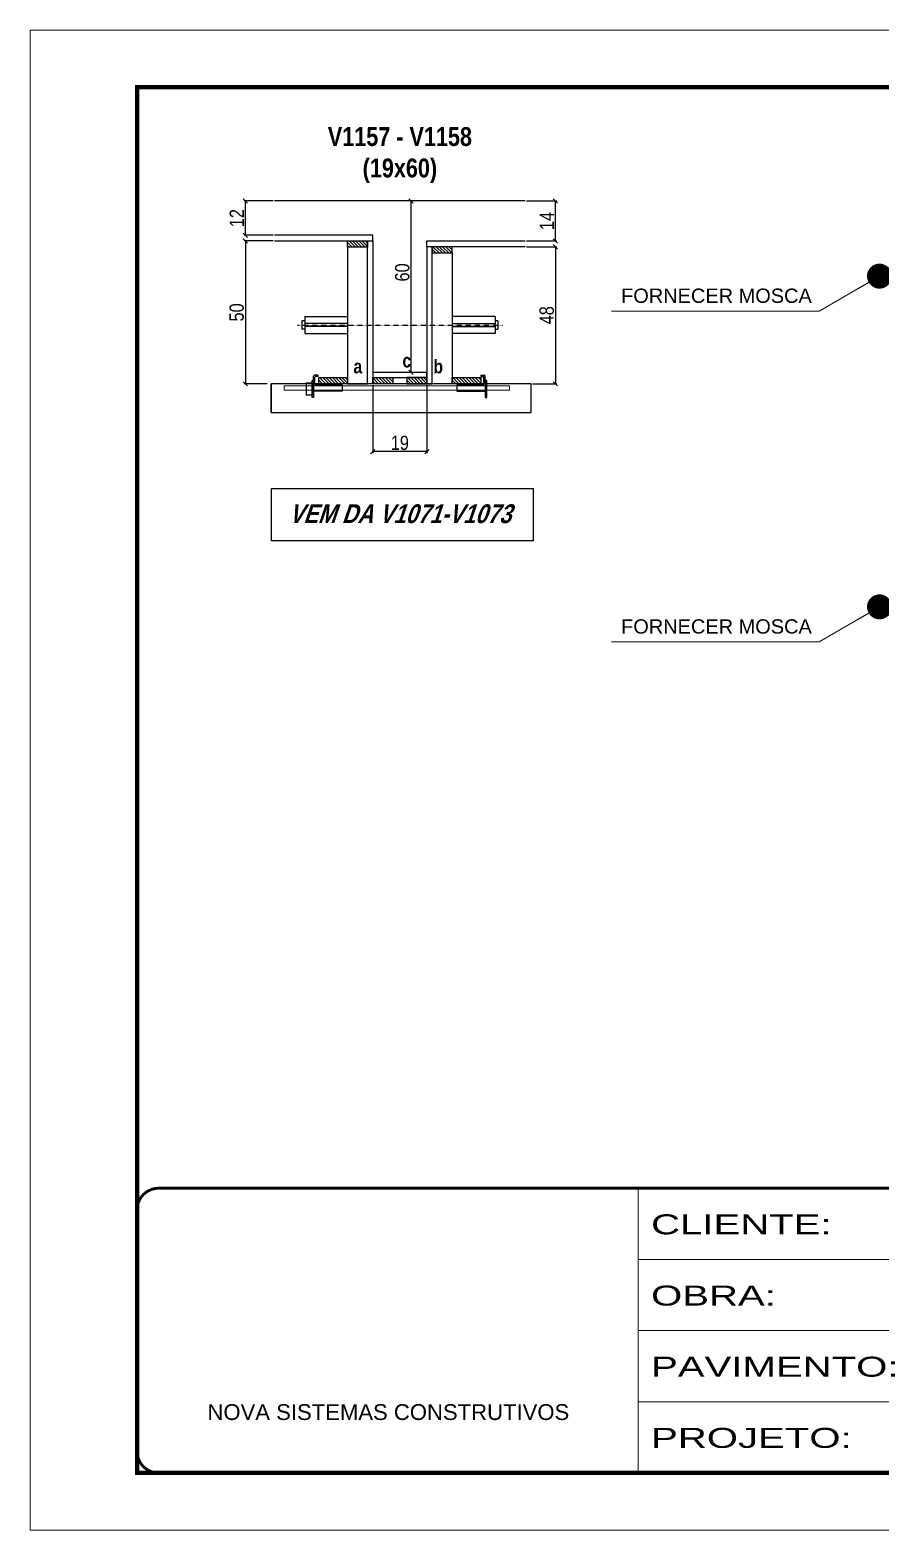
# Model space of a CAD drawing. Extents: x 3309 to 9563, y -2522 to 14608.
# Drawn here: x 4894 to 5490, y 4369 to 5419 of the extents above; entities that cross this region are included whole.
import ezdxf

# ---------------------------------------------------------------- set-up
doc = ezdxf.new("R2010")
doc.units = 0
for name, pattern in [('CONTINUO', [0]), ('DASHED', [0.75, 0.5, -0.25]), ('HIDDEN', [0.375, 0.25, -0.125])]:
    doc.linetypes.add(name, pattern=pattern)
for name, color, linetype in [('barrote', 251, 'Continuous'), ('COTA', 241, 'Continuous'), ('detalhes', 4, 'Continuous'), ('NOMENCLATURA', 7, 'Continuous'), ('Painéis', 200, 'Continuous'), ('presilha', 1, 'Continuous'), ('SARR_2.2x10', 60, 'Continuous'), ('SARR_2.2x7', 40, 'Continuous'), ('SARR_3.5x7', 81, 'Continuous'), ('TENSOR', 3, 'Continuous')]:
    doc.layers.add(name, color=color, linetype=linetype)
for name, color, linetype, lineweight in [('CARIMBO', 255, 'Continuous', 9), ('CONCRETO', 251, 'Continuous', 25), ('Folhas', 255, 'Continuous', 9), ('Hachura', 251, 'Continuous', 9), ('SARRAFO DE PRESSAO', 251, 'DASHED', 9), ('SCO-___-LAJ', 2, 'Continuous', 0)]:
    doc.layers.add(name, color=color, linetype=linetype, lineweight=lineweight)
doc.styles.add('ARIAL', font='arial.ttf')
doc.styles.add('COTA TECNICA 2X', font='techl___.ttf', dxfattribs={"height": 10})
doc.styles.get("Standard").update_dxf_attribs({"font": 'arial.ttf'})
doc.styles.add('TECNICA', font='techb___.ttf', dxfattribs={"height": 10})
doc.styles.add('Tecnologia', font='')
doc.styles.get('Tecnologia').set_extended_font_data('Forgotten Futurist')
doc.dimstyles.new('3x', dxfattribs={"dimtxt": 10, "dimasz": 5, "dimexe": 7, "dimexo": 5, "dimgap": 4, "dimtad": 1, "dimdec": 4, "dimlfac": 0.3333333333333333, "dimdsep": 46, "dimtxsty": 'Standard', "dimblk": 'DOT', "dimcen": 0.09, "dimclrd": 1, "dimclre": 1, "dimclrt": 2, "dimadec": 0, "dimazin": 2, "dimtfac": 1, "dimtdec": 4, "dimtmove": 0, "dimatfit": 3, "dimldrblk": 'DOT', "dimfxl": 1, "dimtolj": 1, "dimtzin": 0, "dimlwd": 9, "dimlwe": 9, "dimarcsym": 0})
doc.dimstyles.new('SECAO', dxfattribs={"dimscale": 0.3333333333333333, "dimtxt": 5, "dimasz": 9, "dimexe": 3, "dimexo": 3, "dimgap": 3, "dimtad": 1, "dimdec": 1, "dimlfac": 0.5, "dimzin": 12, "dimdsep": 46, "dimtxsty": 'COTA TECNICA 2X', "dimblk1": 'OBLIQUE', "dimblk2": 'OBLIQUE', "dimsah": 1, "dimcen": 0.9, "dimclrd": 4, "dimclre": 4, "dimclrt": 240, "dimadec": 1, "dimazin": 3, "dimtfac": 1, "dimtdec": 1, "dimtmove": 0, "dimatfit": 3, "dimfxl": 1, "dimtolj": 1, "dimtzin": 12, "dimarcsym": 0})
pattern_1 = [(135, (38369.75871690213, -118340.5980609725), (-1.122532015133644, -1.122532015133644), [])]

# ---------------------------------------------------------------- blocks, each defined once
blk = doc.blocks.new('9999999999')
at = {"color": 30, "linetype": 'CONTINUO'}
for p, q in [((98564.56196592061, 34230.20511460536), (98564.56196592061, 34429.44862801625)), ((98564.56196592061, 34379.63774966353), (99583.97835781069, 34379.63774966353)), ((98564.56196592061, 34329.8268713108), (99487.97835781069, 34329.8268713108)), ((98564.56196592063, 34280.01599295808), (99487.97835781069, 34280.01599295808))]:
    blk.add_line(p, q, dxfattribs=at)
at = {"color": 30, "linetype": 'CONTINUO', "const_width": 2}
blk.add_lwpolyline([(99583.97835781069, 34230.20511460536), (99583.97835781069, 34414.44862801625, 0.4142135623730951), (99568.97835781069, 34429.44862801625), (98228.97835781069, 34429.44862801625, 0.4142135623730951), (98213.97835781069, 34414.44862801625), (98213.97835781069, 34245.20511460536, 0.4142135623730951), (98228.97835781069, 34230.20511460536), (99583.97835781069, 34230.20511460536)], format="xyb", dxfattribs=at)
at = {"layer": 'Folhas'}
blk.add_lwpolyline([(98138.97835781069, 34190.20511460536), (99623.97835781069, 34190.20511460536), (99623.97835781069, 35240.20511460536), (98138.97835781069, 35240.20511460536)], close=True, dxfattribs=at)
at = {"layer": 'Folhas', "color": 30, "const_width": 3}
blk.add_lwpolyline([(98213.97835781069, 34230.20511460536), (99583.97835781069, 34230.20511460536), (99583.97835781069, 35200.20511460536), (98213.97835781069, 35200.20511460536)], close=True, dxfattribs=at)
at = {"color": 7, "linetype": 'Continuous', "ltscale": 5, "style": 'ARIAL'}
blk.add_text('NOVA SISTEMAS CONSTRUTIVOS', height=11.0592, dxfattribs=at).set_placement((98263.18703214587, 34267.21182737108))
at = {"layer": 'Folhas', "color": 7, "style": 'Tecnologia', "width": 1.5}
for s, p in [('CLIENTE:', (98573.65419061291, 34397.16605924374)), ('OBRA:', (98573.65419061291, 34347.31415840245)), ('PAVIMENTO:', (98573.65419061291, 34297.50328004972)), ('PROJETO:', (98573.65419061291, 34247.692401697))]:
    blk.add_text(s, height=14, dxfattribs=at).set_placement(p)
blk = doc.blocks.new('_Oblique')
at = {"color": 0, "linetype": 'ByBlock', "lineweight": -2}
blk.add_line((-0.5, -0.5), (0.5, 0.5), dxfattribs=at)
blk = doc.blocks.new('*D1289')
at = {"layer": 'COTA', "color": 4, "lineweight": -2, "transparency": 16777216}
for p, q in [((5134.220077566588, 5170.571626023517), (5134.220077566588, 5123.099632218979)), ((5172.220077566588, 5170.571626023517), (5172.220077566588, 5123.099632218979)), ((5172.220077566588, 5124.099632218979), (5134.220077566588, 5124.099632218979))]:
    blk.add_line(p, q, dxfattribs=at)
at = {"layer": 'Defpoints', "color": 0, "transparency": 16777216}
for p in [(5134.220077566588, 5171.571626023517), (5172.220077566588, 5171.571626023517), (5134.220077566588, 5124.099632218979)]:
    blk.add_point(p, dxfattribs=at)
at = {"layer": 'COTA', "color": 4, "lineweight": -2, "transparency": 16777216, "xscale": 3, "yscale": 3, "zscale": 3, "rotation": 180}
blk.add_blockref('_Oblique', (5134.220077566588, 5124.099632218979), dxfattribs=at)
at = {"layer": 'COTA', "color": 4, "lineweight": -2, "transparency": 16777216, "xscale": 3, "yscale": 3, "zscale": 3}
blk.add_blockref('_Oblique', (5172.220077566588, 5124.099632218979), dxfattribs=at)
at = {"layer": 'COTA', "color": 240, "transparency": 16777216, "insert": (5153.220077566588, 5130.187351517224), "char_height": 10, "attachment_point": 5, "style": 'COTA TECNICA 2X'}
blk.add_mtext('\\A1;19', dxfattribs=at)
blk = doc.blocks.new('PRESILHA METÁLICA 1')
at = {"layer": 'presilha'}
for p, q in [((7.50054675652882, 10.63999999999578), (7.499999999998181, 19.86000000000058)), ((11.99999999999818, 20.99999999999636), (8.639999999968495, 20.99999999999636)), ((9.00054675652791, 11.56999999999607), (8.999999999998181, 18.92999999999665)), ((11.99999999999818, 19.49999999999636), (9.5699999999988, 19.49999999999636)), ((11.99999999999818, 20.99999999999636), (11.99999999999818, 19.49999999999636)), ((0, 13), (6, 13)), ((0, 13), (0, 0)), ((6, 0), (0, 0)), ((6.000000000000909, 15.49999999999727), (7.500000000000909, 15.49999999999727)), ((6.000000000000909, -2.500000000002728), (6.000000000000909, 15.49999999999727)), ((6, 13), (6, 0)), ((7.500000000000909, 15.49999999999727), (7.500000000000909, -2.500000000002728)), ((37.50054675652882, 4.100240000017948), (7.500000000000909, 4.100240000007034)), ((37.50054675652882, 10.99999999999636), (9.570546756529438, 10.99999999999636)), ((37.50054675652882, 10.99999999999682), (37.50054675652882, 4.100240000017948)), ((7.500000000000909, -2.500000000002728), (6.000000000000909, -2.500000000002728))]:
    blk.add_line(p, q, dxfattribs=at)
for centre, radius, start, end in [((8.639999999968495, 19.86000000000058), 1.14, 90, 180), ((9.5699999999988, 18.92999999999665), 0.5700000000000001, 90, 180), ((9.570546756529438, 11.56999999999607), 0.5700000000000001, 180, 270)]:
    blk.add_arc(centre, radius, start, end, dxfattribs=at)
blk = doc.blocks.new('PRESILHA METÁLICA 2')
at = {"layer": 'presilha'}
for p, q in [((-5.249999999997272, 23.49999999999909), (-5.249999999997272, 21.99999999999909)), ((-5.249999999997272, 23.49999999999909), (-1.889999999967586, 23.49999999999909)), ((-5.249999999997272, 21.99999999999909), (-2.81999999999789, 21.99999999999909)), ((-2.249999999997272, 14.0699999999938), (-2.249999999997272, 21.42999999999938)), ((-0.749999999998181, 14.63999999999851), (-0.7499999999972715, 22.36000000000331)), ((0.75, 18), (-0.75, 18)), ((-0.75, 18), (-0.75, 0)), ((0.75, 0), (0.75, 18)), ((-30.75054675652791, 13.49999999999409), (-30.75054675652791, 6.600240000021131)), ((-30.75054675652791, 13.49999999999409), (-2.819999999999254, 13.49999999999409)), ((-30.75054675652791, 6.600240000021131), (-0.75, 6.600240000010217)), ((-0.75, 0), (0.75, 0))]:
    blk.add_line(p, q, dxfattribs=at)
for centre, radius, start, end in [((-2.81999999999789, 21.42999999999938), 0.5700000000000001, 0, 90), ((-1.889999999967586, 22.36000000000331), 1.14, 0, 90), ((-2.819999999999254, 14.0699999999938), 0.5700000000000001, 270, 0)]:
    blk.add_arc(centre, radius, start, end, dxfattribs=at)
blk = doc.blocks.new('*D1290')
at = {"layer": 'COTA', "color": 4, "lineweight": -2, "transparency": 16777216}
for p, q in [((5064.521208415294, 5271.571626023519), (5044.173099358023, 5271.571626023519)), ((5045.173099358023, 5271.571626023519), (5045.173099358023, 5171.571626023519)), ((5060.406932004456, 5171.571626023519), (5044.173099358023, 5171.571626023519))]:
    blk.add_line(p, q, dxfattribs=at)
at = {"layer": 'Defpoints', "color": 0, "transparency": 16777216}
for p in [(5065.521208415294, 5271.571626023519), (5045.173099358023, 5171.571626023519), (5061.406932004456, 5171.571626023519)]:
    blk.add_point(p, dxfattribs=at)
at = {"layer": 'COTA', "color": 4, "lineweight": -2, "transparency": 16777216, "xscale": 3, "yscale": 3, "zscale": 3}
for p, rotation in [((5045.173099358023, 5271.571626023519), 90), ((5045.173099358023, 5171.571626023519), 270)]:
    blk.add_blockref('_Oblique', p, dxfattribs=dict(at, rotation=rotation))
at = {"layer": 'COTA', "color": 240, "transparency": 16777216, "insert": (5039.063450235216, 5221.571626023517), "char_height": 10, "attachment_point": 5, "rotation": 90, "style": 'COTA TECNICA 2X'}
blk.add_mtext('\\A1;50', dxfattribs=at)
blk = doc.blocks.new('*D1291')
at = {"layer": 'COTA', "color": 4, "lineweight": -2, "transparency": 16777216}
for p, q in [((5241.918946717886, 5267.571626023519), (5263.138201509504, 5267.571626023519)), ((5262.138201509504, 5267.571626023519), (5262.138201509504, 5171.571626023519)), ((5246.033223128723, 5171.571626023519), (5263.138201509504, 5171.571626023519))]:
    blk.add_line(p, q, dxfattribs=at)
at = {"layer": 'Defpoints', "color": 0, "transparency": 16777216}
for p in [(5240.918946717886, 5267.571626023519), (5245.033223128723, 5171.571626023519), (5262.138201509504, 5171.571626023519)]:
    blk.add_point(p, dxfattribs=at)
at = {"layer": 'COTA', "color": 4, "lineweight": -2, "transparency": 16777216, "xscale": 3, "yscale": 3, "zscale": 3}
for p, rotation in [((5262.138201509504, 5267.571626023519), 90), ((5262.138201509504, 5171.571626023519), 270)]:
    blk.add_blockref('_Oblique', p, dxfattribs=dict(at, rotation=rotation))
at = {"layer": 'COTA', "color": 240, "transparency": 16777216, "insert": (5256.043172269738, 5219.571626023517), "char_height": 10, "attachment_point": 5, "rotation": 90, "style": 'COTA TECNICA 2X'}
blk.add_mtext('\\A1;48', dxfattribs=at)
blk = doc.blocks.new('*D1292')
at = {"layer": 'COTA', "color": 4, "lineweight": -2, "transparency": 16777216}
for p, q in [((5171.22007756659, 5299.571626023504), (5160.044370794494, 5299.571626023504)), ((5161.044370794494, 5179.571626023533), (5161.044370794494, 5299.571626023504)), ((5171.22007756659, 5179.571626023533), (5160.044370794494, 5179.571626023533))]:
    blk.add_line(p, q, dxfattribs=at)
at = {"layer": 'Defpoints', "color": 0, "transparency": 16777216}
for p in [(5161.044370794494, 5299.571626023504), (5172.22007756659, 5299.571626023504), (5172.22007756659, 5179.571626023533)]:
    blk.add_point(p, dxfattribs=at)
at = {"layer": 'COTA', "color": 4, "lineweight": -2, "transparency": 16777216, "xscale": 3, "yscale": 3, "zscale": 3}
for p, rotation in [((5161.044370794494, 5299.571626023504), 90), ((5161.044370794494, 5179.571626023533), 270)]:
    blk.add_blockref('_Oblique', p, dxfattribs=dict(at, rotation=rotation))
at = {"layer": 'COTA', "color": 240, "transparency": 16777216, "insert": (5154.942031613207, 5249.57162602352), "char_height": 10, "attachment_point": 5, "rotation": 90, "style": 'COTA TECNICA 2X'}
blk.add_mtext('\\A1;60', dxfattribs=at)
blk = doc.blocks.new('*D1293')
at = {"layer": 'COTA', "color": 4, "lineweight": -2, "transparency": 16777216}
for p, q in [((5241.918946717886, 5299.571626023511), (5263.138201509511, 5299.571626023511)), ((5262.138201509511, 5271.571626023519), (5262.138201509511, 5299.571626023511)), ((5241.918946717886, 5271.571626023519), (5263.138201509511, 5271.571626023519))]:
    blk.add_line(p, q, dxfattribs=at)
at = {"layer": 'Defpoints', "color": 0, "transparency": 16777216}
for p in [(5240.918946717886, 5299.571626023511), (5262.138201509511, 5299.571626023511), (5240.918946717886, 5271.571626023519)]:
    blk.add_point(p, dxfattribs=at)
at = {"layer": 'COTA', "color": 4, "lineweight": -2, "transparency": 16777216, "xscale": 3, "yscale": 3, "zscale": 3}
for p, rotation in [((5262.138201509511, 5299.571626023511), 90), ((5262.138201509511, 5271.571626023519), 270)]:
    blk.add_blockref('_Oblique', p, dxfattribs=dict(at, rotation=rotation))
at = {"layer": 'COTA', "color": 240, "transparency": 16777216, "insert": (5256.065102094307, 5285.571626023513), "char_height": 10, "attachment_point": 5, "rotation": 90, "style": 'COTA TECNICA 2X'}
blk.add_mtext('\\A1;14', dxfattribs=at)
blk = doc.blocks.new('*D1294')
at = {"layer": 'COTA', "color": 4, "lineweight": -2, "transparency": 16777216}
for p, q in [((5064.521208415294, 5299.571626023509), (5044.173099357989, 5299.571626023509)), ((5045.173099357989, 5275.571626023519), (5045.173099357989, 5299.571626023509)), ((5064.521208415294, 5275.571626023519), (5044.173099357989, 5275.571626023519))]:
    blk.add_line(p, q, dxfattribs=at)
at = {"layer": 'Defpoints', "color": 0, "transparency": 16777216}
for p in [(5045.173099357989, 5299.571626023509), (5065.521208415294, 5299.571626023509), (5065.521208415294, 5275.571626023519)]:
    blk.add_point(p, dxfattribs=at)
at = {"layer": 'COTA', "color": 4, "lineweight": -2, "transparency": 16777216, "xscale": 3, "yscale": 3, "zscale": 3}
for p, rotation in [((5045.173099357989, 5299.571626023509), 90), ((5045.173099357989, 5275.571626023519), 270)]:
    blk.add_blockref('_Oblique', p, dxfattribs=dict(at, rotation=rotation))
at = {"layer": 'COTA', "color": 240, "transparency": 16777216, "insert": (5039.114619825826, 5287.571626023512), "char_height": 10, "attachment_point": 5, "rotation": 90, "style": 'COTA TECNICA 2X'}
blk.add_mtext('\\A1;12', dxfattribs=at)
blk = doc.blocks.new('_Dot')
at = {"color": 0, "linetype": 'ByBlock', "lineweight": -2}
blk.add_line((-0.5, 0), (-1, 0), dxfattribs=at)
at = {"color": 0, "linetype": 'ByBlock', "const_width": 0.5}
blk.add_lwpolyline([(-0.25, 0, 1), (0.25, 0, 1)], format="xyb", close=True, dxfattribs=at)

msp = doc.modelspace()

# ---------------------------------------------------------------- hatches: boundary and pattern name
at = {"layer": 'SARR_2.2x10'}
h = msp.add_hatch(dxfattribs=at)
h.set_pattern_fill('ANSI31', color=256, scale=0.5, angle=90)
h.set_pattern_definition([(135, (38290.15871690203, -118340.5980609725), (-1.122532015133644, -1.122532015133644), [])])
h.paths.add_polyline_path([(5096.620077566553, 5175.971626023511), (5096.620077566553, 5171.571626023517), (5116.620077566553, 5171.571626023517), (5116.620077566553, 5175.971626023511)])
h = msp.add_hatch(dxfattribs=at)
h.set_pattern_fill('ANSI31', color=256, scale=0.5, angle=90)
h.set_pattern_definition([(135, (38383.35871690205, -118340.5980609725), (-1.122532015133644, -1.122532015133644), [])])
h.paths.add_polyline_path([(5189.820077566565, 5175.971626023511), (5189.820077566565, 5171.571626023517), (5209.820077566565, 5171.571626023517), (5209.820077566565, 5175.971626023511)])
at = {"layer": 'SARR_2.2x7'}
h = msp.add_hatch(dxfattribs=at)
h.set_pattern_fill('ANSI31', color=256, scale=0.5, angle=90)
h.set_pattern_definition([(135, (38304.15871690209, -118244.9980609725), (-1.122532015133644, -1.122532015133644), [])])
h.paths.add_polyline_path([(5130.620077566611, 5271.571626023517), (5130.620077566611, 5267.171626023523), (5116.620077566611, 5267.171626023523), (5116.620077566611, 5271.571626023517)])
h = msp.add_hatch(dxfattribs=at)
h.set_pattern_fill('ANSI31', color=256, scale=0.5, angle=90)
h.set_pattern_definition([(135, (38284.15871690203, -118248.9980609725), (-1.122532015133644, -1.122532015133644), [])])
h.paths.add_polyline_path([(5175.820077566623, 5267.571626023517), (5175.820077566623, 5263.171626023523), (5189.820077566623, 5263.171626023523), (5189.820077566623, 5267.571626023517)])
h = msp.add_hatch(dxfattribs=at)
h.set_pattern_fill('ANSI31', color=256, scale=0.5, angle=90)
h.set_pattern_definition(pattern_1)
h.paths.add_polyline_path([(5148.220077566588, 5171.571626023546), (5148.220077566588, 5175.97162602354), (5134.220077566588, 5175.97162602354), (5134.220077566588, 5171.571626023546)])
h = msp.add_hatch(dxfattribs=at)
h.set_pattern_fill('ANSI31', color=256, scale=0.5, angle=90)
h.set_pattern_definition(pattern_1)
h.paths.add_polyline_path([(5158.220077566588, 5175.97162602354), (5158.220077566588, 5171.571626023546), (5172.220077566588, 5171.571626023546), (5172.220077566588, 5175.97162602354)])

# ---------------------------------------------------------------- linework, layer by layer
at = {"ltscale": 3}
for p, q in [((5086.620077566582, 5218.742714153381), (5086.620077566582, 5206.742714153381)), ((5086.620077566582, 5218.742714153381), (5116.620077566582, 5218.742714153381)), ((5219.820077566565, 5218.742714153359), (5189.820077566565, 5218.742714153359)), ((5219.820077566565, 5218.742714153359), (5219.820077566565, 5206.742714153359)), ((5084.620077566582, 5215.742714153381), (5084.620077566582, 5209.742714153381)), ((5086.620077566582, 5215.742714153381), (5084.620077566582, 5215.742714153381)), ((5086.620077566582, 5209.742714153381), (5084.620077566582, 5209.742714153381)), ((5116.620077566582, 5213.742714153381), (5086.620077566582, 5213.742714153381)), ((5116.620077566582, 5211.742714153381), (5086.620077566582, 5211.742714153381)), ((5189.820077566565, 5213.742714153359), (5219.820077566565, 5213.742714153359)), ((5189.820077566565, 5211.742714153359), (5219.820077566565, 5211.742714153359)), ((5221.820077566565, 5215.742714153359), (5219.820077566565, 5215.742714153359)), ((5219.820077566565, 5209.742714153359), (5221.820077566565, 5209.742714153359)), ((5221.820077566565, 5215.742714153359), (5221.820077566565, 5209.742714153359)), ((5086.620077566582, 5206.742714153381), (5116.620077566582, 5206.742714153381)), ((5219.820077566565, 5206.742714153359), (5189.820077566565, 5206.742714153359))]:
    msp.add_line(p, q, dxfattribs=at)
at = {"layer": 'barrote'}
msp.add_lwpolyline([(5063.164879894717, 5151.57162602356), (5245.081423099113, 5151.57162602356), (5245.081423099113, 5171.571626023517), (5063.164879894717, 5171.571626023517)], close=True, dxfattribs=at)
at = {"layer": 'CONCRETO', "linetype": 'Continuous'}
msp.add_line((5240.918946717884, 5299.571626023509), (5065.521208415292, 5299.571626023508), dxfattribs=at)
at = {"layer": 'detalhes', "color": 250}
msp.add_line((5063.164879894717, 5151.57162602356), (5063.164879894717, 5171.57162602356), dxfattribs=at)
at = {"layer": 'NOMENCLATURA', "elevation": 2.71981714156982e-10}
msp.add_lwpolyline([(5063.493970025858, 5098.210875826489), (5246.508023577077, 5098.210875826489), (5246.508023577077, 5061.751655624445), (5063.493970025858, 5061.751655624445)], close=True, dxfattribs=at)
at = {"layer": 'Painéis', "linetype": 'Continuous', "elevation": -2.721489771905484e-10}
for points in [[(5065.521208415292, 5271.571626023517), (5134.220077566588, 5271.571626023517), (5134.220077566588, 5275.571626023517), (5065.521208415292, 5275.571626023517)], [(5240.918946717884, 5267.571626023517), (5172.220077566588, 5267.571626023517), (5172.220077566588, 5271.571626023517), (5240.918946717884, 5271.571626023517)]]:
    msp.add_lwpolyline(points, dxfattribs=at)
at = {"layer": 'Painéis', "linetype": 'Continuous'}
for points in [[(5130.620077566611, 5171.571626023531), (5130.620077566611, 5271.571626023517), (5134.220077566588, 5271.571626023517), (5134.220077566588, 5171.571626023531)], [(5175.820077566623, 5171.571626023531), (5175.820077566623, 5267.571626023517), (5172.220077566617, 5267.571626023517), (5172.220077566588, 5171.571626023531)], [(5172.220077566588, 5179.571626023531), (5134.220077566588, 5179.571626023531), (5134.220077566588, 5175.97162602354), (5172.220077566588, 5175.97162602354)]]:
    msp.add_lwpolyline(points, close=True, dxfattribs=at)
at = {"layer": 'SARR_2.2x10'}
for points in [[(5096.620077566553, 5175.971626023511), (5116.620077566553, 5175.971626023511), (5116.620077566553, 5171.571626023517), (5096.620077566553, 5171.571626023517)], [(5189.820077566565, 5175.971626023511), (5209.820077566565, 5175.971626023511), (5209.820077566565, 5171.571626023517), (5189.820077566565, 5171.571626023517)]]:
    msp.add_lwpolyline(points, close=True, dxfattribs=at)
at = {"layer": 'SARR_2.2x7', "elevation": -2.721489771905484e-10}
for points in [[(5116.620077566611, 5271.571626023517), (5130.620077566611, 5271.571626023517), (5130.620077566611, 5267.171626023523), (5116.620077566611, 5267.171626023523)], [(5189.820077566623, 5267.571626023517), (5175.820077566623, 5267.571626023517), (5175.820077566623, 5263.171626023523), (5189.820077566623, 5263.171626023523)]]:
    msp.add_lwpolyline(points, close=True, dxfattribs=at)
at = {"layer": 'SARR_2.2x7'}
for points in [[(5134.220077566588, 5175.97162602354), (5148.220077566588, 5175.97162602354), (5148.220077566588, 5171.571626023546), (5134.220077566588, 5171.571626023546)], [(5172.220077566588, 5175.97162602354), (5158.220077566588, 5175.97162602354), (5158.220077566588, 5171.571626023546), (5172.220077566588, 5171.571626023546)]]:
    msp.add_lwpolyline(points, close=True, dxfattribs=at)
at = {"layer": 'SARR_3.5x7'}
for points in [[(5130.620077566611, 5267.17162602353), (5116.620077566611, 5267.17162602353), (5116.620077566611, 5171.571626023517), (5130.620077566611, 5171.571626023517)], [(5175.820077566623, 5263.17162602353), (5189.820077566623, 5263.17162602353), (5189.820077566623, 5171.571626023517), (5175.820077566623, 5171.571626023517)]]:
    msp.add_lwpolyline(points, close=True, dxfattribs=at)
at = {"layer": 'SCO-___-LAJ', "color": 1}
msp.add_lwpolyline([(5072.167147310178, 5170.23821269019), (5230.002612353524, 5170.23821269019), (5230.002612353524, 5167.038532690214), (5072.167147310178, 5167.038532690214)], close=True, dxfattribs=at)
at = {"layer": 'TENSOR', "linetype": 'HIDDEN', "ltscale": 0.5}
msp.add_line((5081.620077566582, 5212.742714153366), (5225.123371744663, 5212.742714153359), dxfattribs=at)

# ---------------------------------------------------------------- block references
at = {"layer": 'presilha', "xscale": 0.6666666666666666, "yscale": 0.6666666666666666, "zscale": 0.6666666666666666}
for name, p in [('PRESILHA METÁLICA 1', (5087.752513927717, 5163.604959356886)), ('PRESILHA METÁLICA 2', (5213.498747117428, 5161.9382926902))]:
    msp.add_blockref(name, p, dxfattribs=at)
at = {"layer": 'SARRAFO DE PRESSAO', "color": 6, "linetype": 'ByBlock'}
msp.add_blockref('9999999999', (-93244.60916253102, -29820.94608392923), dxfattribs=at)

# ---------------------------------------------------------------- texts
at = {"layer": 'CARIMBO', "style": 'ARIAL'}
for p in [(5308.076878848239, 5228.250051051447, 1.142496617616953e-09), (5308.076878848239, 4996.73789322421, 1.142496617616953e-09)]:
    msp.add_text('FORNECER MOSCA', height=10, dxfattribs=at).set_placement(p)
at = {"layer": 'detalhes', "style": 'TECNICA'}
for s, p in [('c', (5155.039607266986, 5183.042970314618)), ('b', (5176.719785709942, 5178.92213324045)), ('a', (5120.746126765869, 5178.933190686019))]:
    msp.add_text(s, height=9.600000000000001, dxfattribs=at).set_placement(p)
at = {"layer": 'NOMENCLATURA', "insert": (5153.253216603571, 5351.266654319672), "char_height": 13.2, "attachment_point": 2, "style": 'TECNICA'}
msp.add_mtext_dynamic_manual_height_columns('V1157 - V1158\\P(19x60)', width=300.2766194071228, gutter_width=1, heights=[0], dxfattribs=at)
at = {"layer": 'NOMENCLATURA', "insert": (5153.220077566588, 5087.249076055373), "char_height": 13.2, "width": 300.2766194071228, "attachment_point": 2, "style": 'TECNICA'}
msp.add_mtext('{\\Q19;VEM DA V1071-V1073}', dxfattribs=at)

# ---------------------------------------------------------------- dimensions: what is measured, and where the dimension line sits
at = {"layer": 'COTA'}
for base, p1, p2, picture, middle in [((5045.173099357989, 5299.571626023509), (5065.521208415292, 5275.571626023517), (5065.521208415292, 5299.571626023508), '*D1294', (5039.114619825826, 5287.571626023512)), ((5262.138201509511, 5299.571626023511), (5240.918946717884, 5271.571626023517), (5240.918946717884, 5299.571626023509), '*D1293', (5256.065102094307, 5285.571626023513)), ((5045.173099358023, 5171.571626023519, -1.142580249133736e-09), (5065.521208415292, 5271.571626023517), (5061.406932004455, 5171.571626023517, -1.142580249133736e-09), '*D1290', (5039.063450235216, 5221.571626023517, -1.142580249133736e-09)), ((5262.138201509504, 5171.571626023519, -1.142580249133736e-09), (5240.918946717884, 5267.571626023517), (5245.033223128721, 5171.571626023517, -1.142580249133736e-09), '*D1291', (5256.043172269738, 5219.571626023517, -1.142580249133736e-09))]:
    dim = msp.add_linear_dim(base=base, p1=p1, p2=p2, angle=90, dimstyle='SECAO', dxfattribs=at)
    dim.commit()
    dim.dimension.update_dxf_attribs({"geometry": picture, "text_midpoint": middle})
for base, p1, p2, angle, picture, middle in [((5161.044370794494, 5299.571626023504), (5172.220077566588, 5179.571626023531), (5172.220077566588, 5299.571626023502), 90, '*D1292', (5161.044370794494, 5249.57162602352)), ((5134.220077566588, 5124.099632218979), (5172.220077566588, 5171.571626023517), (5134.220077566588, 5171.571626023517), 180, '*D1289', (5153.220077566588, 5124.099632218979))]:
    dim = msp.add_linear_dim(base=base, p1=p1, p2=p2, angle=angle, dimstyle='SECAO', dxfattribs=at)
    dim.commit()
    dim.dimension.update_dxf_attribs({"geometry": picture, "text_midpoint": middle, "dimtype": 160})

# ---------------------------------------------------------------- leaders
at = {"layer": 'Hachura'}
for points in [[(5488.934044552574, 5246.956889545432, 1.142496617616953e-09), (5446.817408265262, 5222.527280129772, 1.142496617616953e-09), (5301.372922504444, 5222.527280129772, 1.142496617616953e-09)], [(5488.934044552574, 5015.444731718195, 1.142496617616953e-09), (5446.817408265262, 4991.015122302535, 1.142496617616953e-09), (5301.372922504444, 4991.015122302535, 1.142496617616953e-09)]]:
    msp.add_leader(points, dimstyle='3x', override={"dimasz": 17.5, "dimgap": 4, "dimtad": 0}, dxfattribs=at)

doc.saveas('drawing.dxf')
